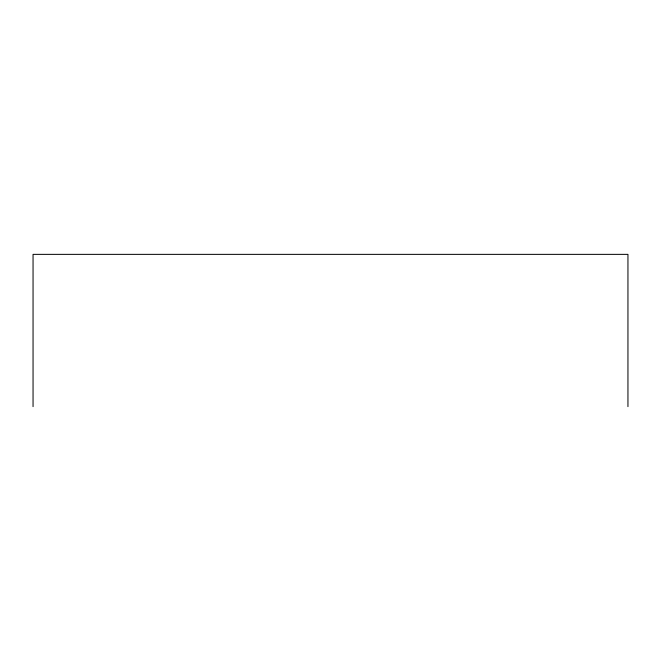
<?xml version="1.0" encoding="UTF-8"?>
<svg xmlns="http://www.w3.org/2000/svg" width="661" height="661" viewBox="0 0 661 661"><rect width="100%" height="100%" fill="white"/><g stroke="black" fill="none" stroke-linecap="round" stroke-linejoin="round"><path stroke-width="0.99" d="M627.95 406.639L627.95 254.361L33.05 254.361L33.05 406.639"/></g></svg>
